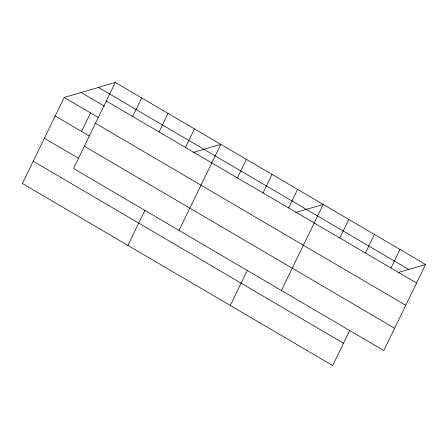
<?xml version="1.0" encoding="UTF-8"?>
<svg xmlns="http://www.w3.org/2000/svg" width="448" height="448" viewBox="0 0 448 448"><rect width="100%" height="100%" fill="white"/><g stroke="black" fill="none" stroke-linecap="round" stroke-linejoin="round"><path stroke-width="0.67" d="M115.31 82.466L73.522 168.521L383.813 350.549L425.6 264.494L115.31 82.466L64.187 97.451L22.4 183.506L332.69 365.534L349.838 330.232M81.553 131.477L90.563 112.924M132.675 116.486L141.68 97.938M159.051 131.958L168.056 113.411M127.898 245.398L145.04 210.095M185.427 147.431L194.432 128.884M179.021 230.412L220.808 144.357L193.239 152.438M237.401 177.923L246.406 159.37M262.998 192.937L272.003 174.39M230.294 305.469L247.436 270.161M288.596 207.956L297.606 189.403M281.417 290.478L323.204 204.422L295.635 212.503M339.797 237.989L348.802 219.442M365.394 253.008L374.399 234.455M390.992 268.027L400.002 249.474M398.031 272.574L425.6 264.494M98.437 87.41L408.733 269.438M106.299 101.013L416.595 283.041M81.054 92.506L104.434 106.221M64.187 97.451L98.353 117.494M95.486 123.29L405.776 305.318M55.177 116.004L89.348 136.046M84.336 146.244L394.632 328.272M44.363 138.281L78.529 158.323M33.219 161.23L343.51 343.258"/></g></svg>
